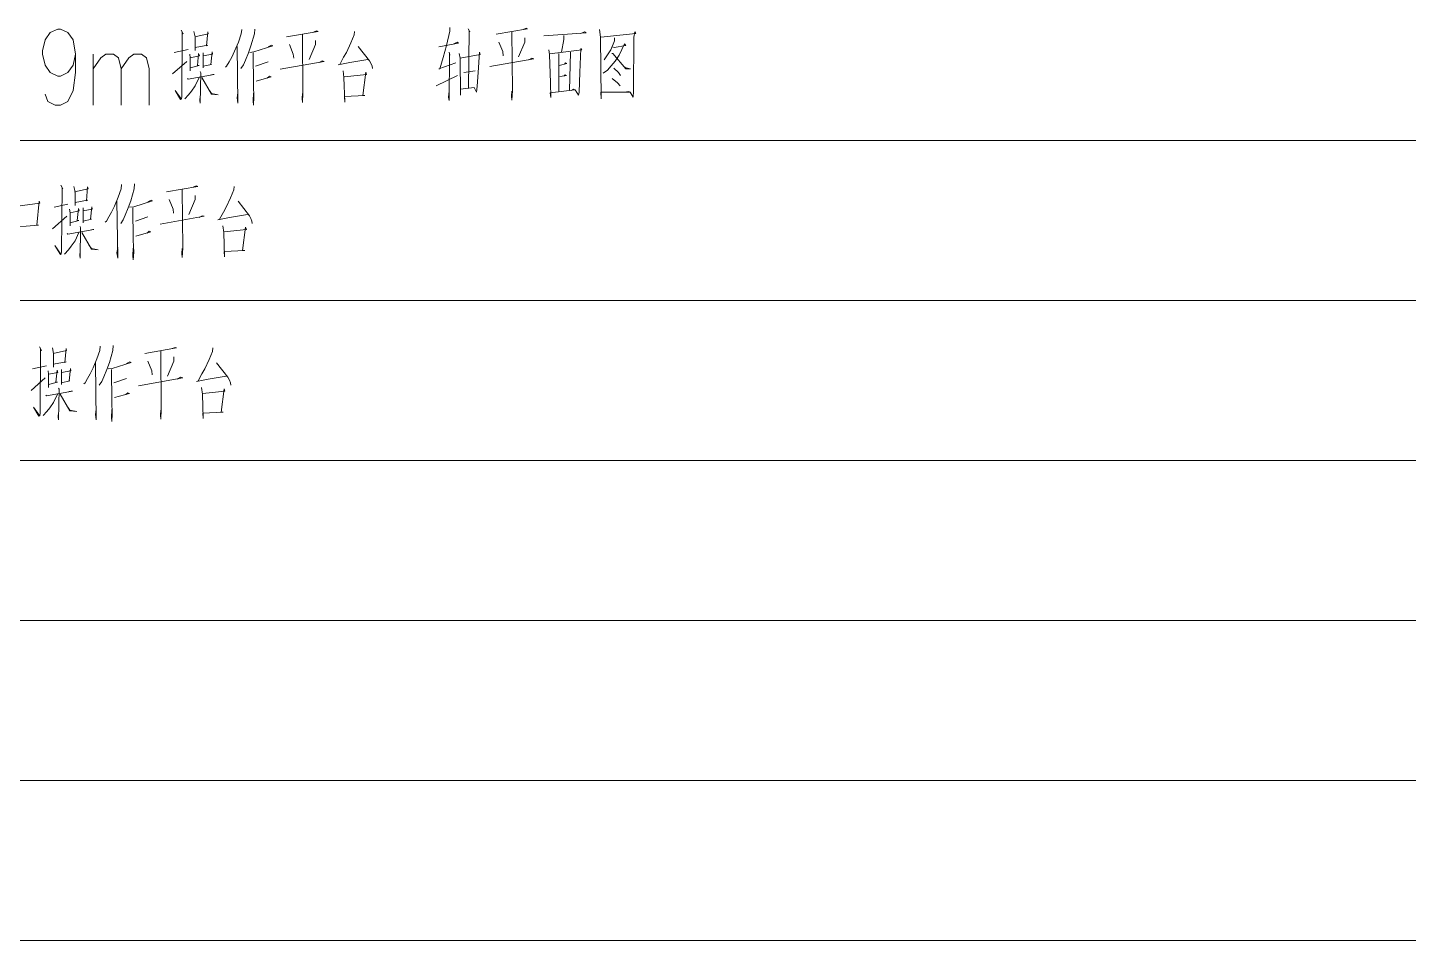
# Model space of a CAD drawing. Header units: millimetres. Extents: x 0 to 207, y 0 to 293.
# Drawn here: x 70.9 to 138.9, y 149 to 194 of the extents above; entities that cross this region are included whole.
import ezdxf

# ---------------------------------------------------------------- set-up
doc = ezdxf.new("R2010")
doc.units = ezdxf.units.MM

msp = doc.modelspace()

# ---------------------------------------------------------------- linework, layer by layer
at = {"color": 0, "lineweight": 0}
for points in [[(73.229611, 192.687222), (73.106139, 192.151), (72.855667, 191.794694), (72.481722, 191.614778), (72.354722, 191.614778), (71.980778, 191.794694), (71.730306, 192.151), (71.606833, 192.687222), (71.606833, 192.863611), (71.730306, 193.399833), (71.980778, 193.756139), (72.354722, 193.932528), (72.481722, 193.932528), (72.855667, 193.756139), (73.106139, 193.399833), (73.229611, 192.687222), (73.229611, 191.794694), (73.106139, 190.902167), (72.855667, 190.369472), (72.481722, 190.189556), (72.23125, 190.189556), (71.857306, 190.369472), (71.730306, 190.725778)], [(78.426028, 193.876083), (78.528333, 193.699694), (78.486, 193.756139), (78.464833, 190.602306), (78.447194, 190.485889), (78.404861, 190.454139), (78.13675, 190.898639), (78.426028, 190.485889)], [(81.417583, 193.904306), (81.396417, 193.699694), (81.251778, 193.286944), (81.068333, 192.842444), (80.923694, 192.549639), (80.800222, 192.313278), (80.673222, 192.105139), (80.61325, 192.048694)], [(82.056111, 193.932528), (82.038472, 193.699694), (81.872667, 193.107028), (81.749194, 192.75425), (81.604556, 192.401472), (81.498722, 192.165111), (81.37525, 191.988722)], [(91.676361, 194.003083), (91.676361, 193.826694), (91.510556, 193.117611), (91.34475, 192.528472), (91.182472, 191.967556), (91.118972, 191.967556), (91.965639, 192.263889)], [(92.565361, 193.943111), (92.6465, 193.794944), (92.625333, 193.826694), (92.583, 191.025639)], [(93.94825, 193.678528), (95.493417, 193.943111), (95.433444, 193.971333), (95.288806, 193.914889)], [(99.042361, 193.914889), (99.084694, 193.530361), (99.127028, 190.492944), (99.105861, 190.8175), (100.569889, 190.8175), (100.467583, 190.84925), (100.262972, 190.8175)], [(79.064556, 193.816111), (79.128056, 193.551528), (79.128056, 192.874194), (79.128056, 193.018833), (79.745417, 193.138778), (79.685444, 193.107028), (79.745417, 193.787889), (79.766583, 193.699694), (79.106889, 193.551528)], [(83.625972, 193.551528), (85.174667, 193.816111), (85.111167, 193.844333), (84.966528, 193.787889)], [(84.409139, 193.667944), (84.430306, 190.778694), (84.409139, 190.305972), (84.387972, 190.514111), (84.409139, 190.750472)], [(85.051194, 193.375139), (85.051194, 193.167), (84.74075, 192.429694)], [(86.970306, 193.816111), (86.949139, 193.639722), (86.783333, 193.255194), (86.578722, 192.782472), (86.434083, 192.549639), (86.247111, 192.193333), (86.165972, 192.165111), (86.741, 192.281528), (87.63, 192.429694)], [(91.118972, 193.057639), (92.089111, 193.237556), (92.025611, 193.294), (91.863333, 193.205806)], [(94.089361, 193.294), (94.276333, 192.824806), (94.2975, 192.616667)], [(94.731417, 193.794944), (94.752583, 190.905694), (94.731417, 190.4365), (94.71025, 190.641111), (94.731417, 190.877472)], [(95.369944, 193.502139), (95.369944, 193.294), (95.0595, 192.556694)], [(96.29775, 193.590333), (98.382667, 193.7385), (98.301528, 193.794944), (98.114556, 193.70675)], [(97.289056, 193.618556), (97.289056, 193.413944), (97.165583, 192.793056)], [(99.105861, 193.530361), (100.838, 193.70675), (100.778028, 193.794944), (100.735694, 193.530361), (100.714528, 190.877472), (100.693361, 190.581139), (100.55225, 190.8175)], [(99.684417, 193.057639), (99.765556, 193.029417), (100.344111, 193.117611), (100.280611, 193.205806), (100.0125, 192.644889), (99.807889, 192.352083), (99.620917, 192.115722), (99.437472, 191.907583), (99.229333, 191.762944)], [(99.786722, 193.502139), (99.786722, 193.353972), (99.59975, 192.913), (99.373972, 192.556694), (99.271667, 192.412056)], [(74.1045, 190.189556), (74.1045, 192.687222)], [(74.1045, 191.971083), (74.478444, 192.507306), (74.725389, 192.687222), (75.102861, 192.687222), (75.349806, 192.507306), (75.476806, 191.971083), (75.476806, 190.189556)], [(75.476806, 191.971083), (75.85075, 192.507306), (76.101222, 192.687222), (76.475167, 192.687222), (76.725639, 192.507306), (76.849111, 191.971083), (76.849111, 190.189556)], [(78.094417, 192.782472), (78.775278, 192.930639)], [(78.859944, 192.694278), (78.877583, 192.517889), (78.877583, 191.868778), (78.877583, 192.016944), (79.3115, 192.136889), (79.230361, 192.136889), (79.290333, 192.726028), (79.332667, 192.606083), (78.877583, 192.517889)], [(79.519639, 192.75425), (79.519639, 192.606083), (79.519639, 192.016944), (79.519639, 192.105139), (79.932389, 192.193333), (79.890056, 192.193333), (79.953556, 192.814222), (79.974722, 192.694278), (79.519639, 192.606083)], [(81.191806, 193.078806), (81.230611, 190.27775), (81.191806, 190.542333), (81.230611, 190.810444)], [(81.809167, 192.782472), (82.017306, 192.814222), (82.945111, 193.107028), (82.881611, 193.138778), (82.719333, 193.050583)], [(81.974972, 192.75425), (81.996139, 191.163222), (82.017306, 190.574083), (81.996139, 190.189556), (81.974972, 190.397694), (81.996139, 190.778694)], [(83.770611, 193.167), (83.957583, 192.694278), (83.975222, 192.489667)], [(87.15375, 193.078806), (87.711139, 192.369722), (87.795806, 192.225083), (87.834611, 192.105139), (87.855778, 191.988722)], [(91.634028, 192.793056), (91.676361, 192.644889), (91.655194, 192.676639), (91.634028, 190.40475), (91.595222, 190.581139), (91.634028, 190.877472)], [(92.131444, 192.733083), (92.17025, 192.50025), (92.191417, 190.669333), (92.191417, 190.965667), (92.872278, 191.053861), (92.978111, 190.8175), (93.016917, 191.113833), (93.05925, 191.791167), (93.12275, 192.793056), (93.161556, 192.676639), (92.17025, 192.50025)], [(96.548222, 192.913), (96.587028, 192.676639), (96.629361, 191.290222), (96.650528, 190.552917), (96.608194, 190.789278), (97.825278, 190.937444), (97.765306, 190.965667), (97.663, 190.905694)], [(97.846444, 190.937444), (98.01225, 190.669333), (98.033417, 190.8175), (98.07575, 191.791167), (98.114556, 192.969444), (98.178056, 192.913), (97.25025, 192.793056), (96.587028, 192.704861)], [(97.042111, 192.733083), (97.042111, 190.877472)], [(97.620667, 192.793056), (97.557167, 190.905694)], [(99.642083, 192.733083), (99.705583, 192.733083), (100.344111, 191.967556), (100.569889, 191.967556), (100.344111, 192.027528), (100.241806, 192.0875)], [(78.013278, 191.724139), (78.715306, 192.3415)], [(79.375, 191.840556), (79.396167, 191.780583), (79.375, 190.27775), (79.353833, 190.425917), (79.375, 190.630528)], [(82.098444, 192.105139), (82.719333, 192.313278)], [(83.315528, 191.956972), (85.481583, 192.3415), (85.379278, 192.369722), (85.234639, 192.281528)], [(86.412917, 191.868778), (86.451722, 191.544222), (86.494056, 190.337722), (86.472889, 190.602306), (87.485361, 190.662278), (87.383056, 190.662278), (87.527694, 191.812333), (87.5665, 191.692389), (86.472889, 191.575972)], [(92.357222, 191.791167), (92.914611, 191.879361)], [(93.637806, 192.0875), (95.803861, 192.4685), (95.701556, 192.50025), (95.556917, 192.412056)], [(97.063278, 192.143944), (97.433694, 192.232139), (97.373722, 192.263889), (97.310222, 192.203917)], [(99.744389, 191.999306), (99.973694, 191.791167), (100.076, 191.643)], [(79.3115, 191.544222), (79.128056, 191.131472), (78.941083, 190.866889), (78.796444, 190.6905), (78.609472, 190.485889)], [(78.736472, 191.487778), (78.775278, 191.456028), (80.055861, 191.692389), (79.992361, 191.692389), (79.868889, 191.664167)], [(79.456139, 191.544222), (79.932389, 190.718722), (80.260472, 190.6905), (79.932389, 190.750472), (79.830083, 190.898639)], [(82.119611, 191.367833), (82.863972, 191.575972), (82.779306, 191.604194), (82.677, 191.516)], [(90.9955, 191.142056), (92.046778, 191.643)], [(97.084444, 191.586556), (97.412528, 191.643), (97.352556, 191.67475), (97.289056, 191.614778)], [(99.66325, 191.494833), (99.931361, 191.290222), (100.054833, 191.142056)], [(25.124833, 188.443306), (201.9935, 188.443306)], [(72.502889, 186.241972), (72.608722, 186.062056), (72.566389, 186.122028), (72.545222, 182.968194), (72.524056, 182.84825), (72.481722, 182.820028), (72.213611, 183.261), (72.502889, 182.84825)], [(73.144944, 186.182), (73.204917, 185.917417), (73.204917, 185.236556), (73.204917, 185.384722), (73.825806, 185.504667), (73.762306, 185.472917), (73.825806, 186.15025), (73.846972, 186.062056), (73.18375, 185.917417)], [(75.497972, 186.270194), (75.476806, 186.062056), (75.332167, 185.649306), (75.145194, 185.208333), (75.000556, 184.912), (74.877083, 184.679167), (74.753611, 184.471028), (74.690111, 184.411056)], [(76.1365, 186.298417), (76.115333, 186.062056), (75.949528, 185.472917), (75.826056, 185.120139), (75.681417, 184.767361), (75.579111, 184.531), (75.455639, 184.354611)], [(77.706361, 185.917417), (79.251528, 186.182), (79.191556, 186.210222), (79.046917, 186.15025)], [(78.489528, 186.033833), (78.510694, 183.144583), (78.489528, 182.671861), (78.468361, 182.88), (78.489528, 183.116361)], [(79.128056, 185.7375), (79.128056, 185.532889), (78.817611, 184.795583)], [(81.047167, 186.182), (81.026, 186.005611), (80.863722, 185.621083), (80.655583, 185.148361), (80.510944, 184.912), (80.323972, 184.559222), (80.242833, 184.531), (80.821389, 184.647417), (81.706861, 184.795583)], [(69.758278, 185.120139), (71.472778, 185.3565), (71.430444, 185.444694), (71.328139, 184.266417), (71.409278, 184.266417), (69.779444, 184.146472)], [(72.174806, 185.148361), (72.855667, 185.296528)], [(72.936806, 185.060167), (72.957972, 184.883778), (72.957972, 184.234667), (72.957972, 184.382833), (73.391889, 184.49925), (73.307222, 184.49925), (73.370722, 185.091917), (73.413056, 184.971972), (72.957972, 184.883778)], [(73.5965, 185.120139), (73.5965, 184.971972), (73.5965, 184.382833), (73.5965, 184.471028), (74.00925, 184.559222), (73.970444, 184.559222), (74.030417, 185.180111), (74.051583, 185.060167), (73.5965, 184.971972)], [(75.268667, 185.444694), (75.311, 182.643639), (75.268667, 182.908222), (75.311, 183.172806)], [(75.889556, 185.148361), (76.094167, 185.180111), (77.021972, 185.472917), (76.962, 185.504667), (76.796194, 185.416472)], [(76.051833, 185.120139), (76.073, 183.529111), (76.094167, 182.939972), (76.073, 182.555444), (76.051833, 182.760056), (76.073, 183.144583)], [(77.847472, 185.532889), (78.034444, 185.060167), (78.055611, 184.855556)], [(81.234139, 185.444694), (81.791528, 184.735611), (81.872667, 184.590972), (81.915, 184.471028), (81.936167, 184.354611)], [(72.090139, 184.0865), (72.792167, 184.707389)], [(76.178833, 184.471028), (76.796194, 184.679167)], [(77.395917, 184.322861), (79.561972, 184.707389), (79.459667, 184.735611), (79.315028, 184.647417)], [(73.391889, 183.910111), (73.204917, 183.497361), (73.021472, 183.232778), (72.876833, 183.056389), (72.689861, 182.84825)], [(72.813333, 183.853667), (72.855667, 183.821917), (74.132722, 184.058278), (74.07275, 184.058278), (73.949278, 184.030056)], [(73.451861, 184.206444), (73.473028, 184.146472), (73.451861, 182.643639), (73.434222, 182.791806), (73.451861, 182.996417)], [(73.536528, 183.910111), (74.00925, 183.084611), (74.340861, 183.056389), (74.00925, 183.116361), (73.906944, 183.261)], [(76.196472, 183.733722), (76.940833, 183.941861), (76.859694, 183.970083), (76.753861, 183.881889)], [(80.489778, 184.234667), (80.532111, 183.910111), (80.574444, 182.703611), (80.553278, 182.968194), (81.562222, 183.028167), (81.459917, 183.028167), (81.604556, 184.178222), (81.646889, 184.058278), (80.553278, 183.941861)], [(25.124833, 180.56225), (201.9935, 180.56225)], [(71.448083, 178.27625), (71.550389, 178.099861), (71.508056, 178.159833), (71.490417, 175.006), (71.46925, 174.886056), (71.426917, 174.857833), (71.158806, 175.298806), (71.448083, 174.886056)], [(74.439639, 178.308), (74.418472, 178.099861), (74.273833, 177.687111), (74.090389, 177.246139), (73.94575, 176.949806), (73.822278, 176.713444), (73.698806, 176.508833), (73.635306, 176.448861)], [(75.078167, 178.336222), (75.060528, 178.099861), (74.894722, 177.510722), (74.77125, 177.157944), (74.626611, 176.801639), (74.524306, 176.568806), (74.397306, 176.388889)], [(76.648028, 177.951694), (78.196722, 178.219806), (78.133222, 178.248028), (77.988583, 178.188056)], [(72.086611, 178.219806), (72.150111, 177.951694), (72.150111, 177.274361), (72.150111, 177.422528), (72.767472, 177.538944), (72.7075, 177.510722), (72.767472, 178.188056), (72.788639, 178.099861), (72.128944, 177.951694)], [(76.792667, 177.570694), (76.979639, 177.097972), (77.000806, 176.893361)], [(77.431194, 178.071639), (77.452361, 175.182389), (77.431194, 174.709667), (77.413556, 174.917806), (77.431194, 175.150639)], [(78.07325, 177.775306), (78.07325, 177.570694), (77.762806, 176.833389)], [(79.992361, 178.219806), (79.971194, 178.039889), (79.805389, 177.658889), (79.600778, 177.186167), (79.456139, 176.949806), (79.269167, 176.597028), (79.188028, 176.568806), (79.763056, 176.685222), (80.652056, 176.833389)], [(71.116472, 177.186167), (71.797333, 177.334333)], [(71.882, 177.097972), (71.903167, 176.921583), (71.903167, 176.272472), (71.903167, 176.420639), (72.333556, 176.537056), (72.252417, 176.537056), (72.315917, 177.126194), (72.354722, 177.009778), (71.903167, 176.921583)], [(72.541694, 177.157944), (72.541694, 177.009778), (72.541694, 176.420639), (72.541694, 176.508833), (72.954444, 176.597028), (72.912111, 176.597028), (72.975611, 177.214389), (72.996778, 177.097972), (72.541694, 177.009778)], [(74.213861, 177.4825), (74.252667, 174.681444), (74.213861, 174.946028), (74.252667, 175.210611)], [(74.831222, 177.186167), (75.039361, 177.214389), (75.967167, 177.510722), (75.903667, 177.538944), (75.741389, 177.45075)], [(74.997028, 177.157944), (75.018194, 175.563389), (75.039361, 174.97425), (75.018194, 174.59325), (74.997028, 174.797861), (75.018194, 175.182389)], [(80.175806, 177.4825), (80.733194, 176.773417), (80.817861, 176.62525), (80.856667, 176.508833), (80.877833, 176.388889)], [(71.035333, 176.124306), (71.737361, 176.745194)], [(72.397056, 176.24425), (72.418222, 176.184278), (72.397056, 174.681444), (72.375889, 174.829611), (72.397056, 175.034222)], [(75.1205, 176.508833), (75.741389, 176.713444)], [(76.337583, 176.360667), (78.507167, 176.745194), (78.401333, 176.773417), (78.256694, 176.685222)], [(79.434972, 176.272472), (79.477306, 175.947917), (79.516111, 174.737889), (79.494944, 175.006), (80.507417, 175.062444), (80.405111, 175.062444), (80.54975, 176.2125), (80.588556, 176.096083), (79.494944, 175.976139)], [(72.333556, 175.947917), (72.150111, 175.535167), (71.963139, 175.270583), (71.8185, 175.094194), (71.635056, 174.886056)], [(71.758528, 175.887944), (71.797333, 175.859722), (73.077917, 176.096083), (73.014417, 176.096083), (72.890944, 176.067861)], [(72.478194, 175.947917), (72.954444, 175.122417), (73.286056, 175.094194), (72.954444, 175.150639), (72.852139, 175.298806)], [(75.141667, 175.771528), (75.886028, 175.976139), (75.801361, 176.007889), (75.699056, 175.919694)], [(25.124833, 172.677667), (201.9935, 172.677667)], [(25.124833, 164.796611), (201.9935, 164.796611)], [(25.124833, 156.915556), (201.9935, 156.915556)], [(25.124833, 149.030972), (201.9935, 149.030972)]]:
    msp.add_lwpolyline(points, dxfattribs=at)

doc.saveas('drawing.dxf')
